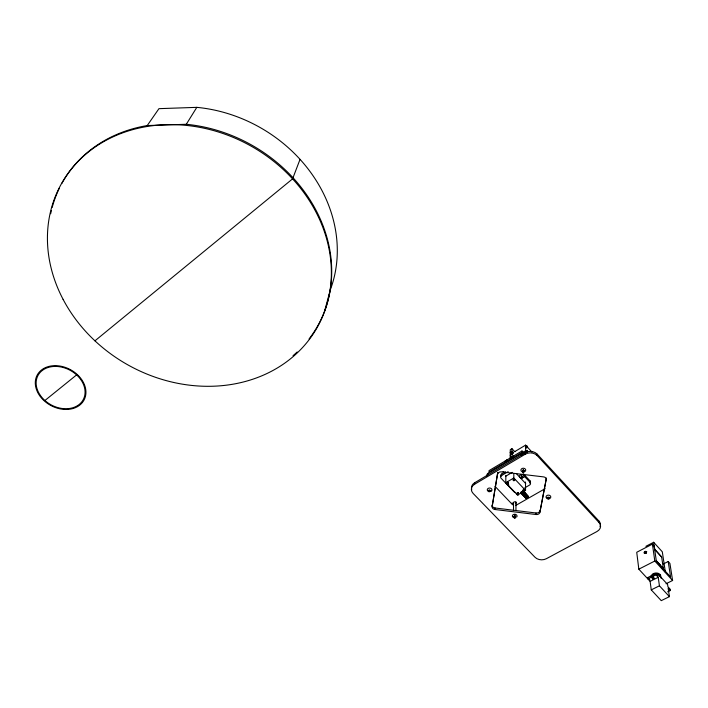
<?xml version="1.0" encoding="UTF-8"?>
<svg xmlns="http://www.w3.org/2000/svg" width="708" height="708" viewBox="0 0 708 708"><rect width="100%" height="100%" fill="white"/><g stroke="black" fill="none" stroke-linecap="round" stroke-linejoin="round"><path stroke-width="1.06" d="M515.265 517.229C512.955 514.512 515.274 521.23 515.167 516.415M515.955 510.618L515.964 501.937M518.238 493.83C519.53 495.211 515.681 495.078 517.07 493.361M517.185 494.565L517.291 492.989M513.654 517.468L514.203 516.238L514.185 517.097M514.442 478.856L514.389 480.599L514.557 478.971M514.256 478.758C516.159 481.325 511.911 481.272 513.389 478.918M513.539 480.599L513.521 478.82M513.495 510.627L513.53 503.176M513.61 480.644L513.601 478.776M514.592 480.413L513.769 478.723M505.866 475.36L505.769 482.706L517.521 495.078L525.566 490.449L513.813 477.997L513.831 473.811M514.035 479.573L513.946 478.705M514.212 479.608L514.079 478.714M513.406 455.917L511.937 454.341L511.946 451.739L510.247 452.757L510.194 458.094M512.742 451.952L511.955 451.262L511.973 448.677L510.273 449.695L510.256 452.279L510.919 452.996C514.274 450.022 513.999 456.147 511.946 451.739M513.512 505.131A3.266 2.54 1.4 0 1 512.468 504.565L512.194 502.822M524.239 471.802L523.867 470.448L524.239 471.802L522.415 471.767L522.796 470.316L522.778 471.147M507.238 482.511C506.636 485.892 509.884 483.422 507.698 482.307M507.247 484.095L507.167 482.599M507.477 483.219L507.53 482.343M507.99 484.281L507.999 483.422M508.008 483.192L507.884 482.307M508.061 482.343L508.194 484.21L508.22 482.413M508.388 484.068L508.406 482.564M521.522 476.378L522.035 477.059C521.787 480.971 520.893 474.829 522.185 476.918M515.831 492.494A2.478 1.938 1.2 0 1 513.884 491.697L501.131 478.281A2.487 1.965 1.6 0 1 501.609 475.519L501.636 474.05L505.379 471.847M527.681 451.456C527.743 449.27 524.371 452.421 527.009 450.332M492.149 506.574L497.724 472.625L492.149 506.574A3.31 2.575 2.5 0 0 494.989 509.512L536.062 514.53A3.336 2.575 0.5 0 0 539.868 512.397L546.364 478.44A3.407 2.673 -0.6 0 0 546.408 478.095M547.877 498.202L547.965 497.237L547.55 498.618L549.346 498.662L548.886 497.352L549.346 498.662M494.989 509.512L495.025 507.99A3.31 2.575 2.5 0 1 492.184 505.061M522.123 491.476L527.566 497.405L528.469 496.538M523.062 490.874L528.549 496.644M526.761 497.768L521.185 492.095L526.841 497.857L527.575 497.379M524.938 453.465A3.354 2.682 0.1 0 0 521.212 453.607L488.086 473.307L488.033 474.776A3.292 2.611 2.4 0 0 486.865 476.148M645.192 553.275L646.298 552.585M598.959 521.07L599.092 522.628A8.416 6.372 -1.9 0 1 596.95 531.531L546.381 558.7A8.151 6.124 1 0 1 535.018 557.276L473.121 493.423A8.337 6.558 3.2 0 1 474.572 484.254L474.643 482.759L525.168 452.739A8.585 6.841 -0.3 0 1 537.204 454.164L598.959 521.07A8.399 6.372 -1.9 0 1 600.039 526.646M521.327 478.343C522.362 475.953 519.831 477.59 521.407 477.927M521.938 478.413L522.017 477.13L521.407 477.068M548.311 498.609L548.319 497.671L548.842 498.945M523.185 471.758L523.495 470.041M514.946 516.69L514.884 515.99M522.743 471.333L522.849 470.377M514.512 517.654L514.619 516.725L514.743 517.681M514.15 517.265L514.203 516.238M651.457 577.126C654.236 580.976 653.36 577.268 651.28 575.799L647.687 577.613L647.864 578.932L651.457 577.126L651.28 575.799M490.485 491.529C491.741 488.414 487.971 494.662 489.148 490.113M489.016 491.078C488.396 490.113 491.538 490.219 490.113 491.21M489.458 491.485L489.848 490.511M521.61 476.634L520.654 477.652M522.221 476.705C523.035 478.767 522.309 476.033 522.088 477.971M521.265 477.785L521.513 476.449L521.53 477.192M526.708 497.795L526.911 497.37M539.868 512.397L546.364 478.44M324.671 310.901L330.335 289.767A142.087 123.103 30 0 0 196.815 107.35L158.955 108.66L147.237 125.555A146.423 125.396 29.2 0 0 61.835 183.452M523.017 491.06L528.354 497.069L523.044 490.989M300.042 159.362L292.572 178.876L94.952 340.831M547.895 498.078C546.718 497.016 550.479 497.52 549.019 498.158M547.364 498.414L547.877 497.317L547.735 498.813M514.026 517.858L514.548 516.769M522.239 471.563L522.769 470.466L522.61 471.962M488.529 491.29L489.069 490.202M488.901 491.679L489.52 490.547L489.617 491.494M147.237 125.555L186.292 124.281L196.815 107.35M653.696 578.622L653.918 578.038L652.351 576.675L652.174 575.347L655.785 573.533L658.024 575.976L657.705 573.71L656.086 574.515M522.947 491.166L528.354 497.069M524.274 489.352C524.823 492.644 524.637 490.122 523.84 489.29M526.566 498.069L521.035 492.325M524.531 491.042L524.389 489.414M513.822 516.636L515.052 516.141M522.407 470.678L523.593 470.147M517.884 493.954L517.256 493.874L517.159 494.529M526.451 498.184L520.548 492.591M522.663 491.432L528.31 497.113M646.094 553.205L645.962 553.32A1.177 0.699 -39.4 0 0 646.121 553.143M44.896 400.516L76.606 374.895M523.982 490.148C521.442 490.6 526.159 492.945 524.194 489.325M520.911 492.432L526.425 498.211M528.203 497.202L522.557 491.485M523.141 470.873L524.407 470.917M510.256 452.279L511.955 451.262M511.07 452.97L512.796 451.969M514.743 451.615L525.584 445.137L531.991 452.076M511.937 454.341L510.229 455.359L512.442 457.722M525.663 446.739C526.779 444.279 529.097 448.199 526.256 447.837M525.663 446.907L526.814 446.04L527.522 447.208M526.849 446.394L525.725 447.111L526.894 446.5M525.77 447.226L526.929 446.58M526.133 447.739L527.371 447.146M522.017 450.969L489.042 470.625L488.998 472.068L522.026 452.412L522.017 450.969L524.256 453.385M522.911 452.412L525.637 450.792L525.584 445.137M525.725 451.332L526.849 450.554M525.796 451.518C526.389 449.553 528.832 452.377 526.416 452.217M527.265 451.341L526.124 452.023L527.292 451.368M526.177 452.076L527.371 451.439M526.256 452.138L527.54 451.536M474.572 484.254L525.177 454.226A8.593 6.841 -0.3 0 1 537.239 455.651L599.092 522.628M501.609 475.519L508.167 471.661M505.609 476.263L512.238 472.36M489.166 490.14L489.051 490.892M505.769 482.706L513.813 477.997M523.3 470.024L522.796 470.316M522.911 470.377L523.557 470.785M524.84 487.794L529.522 485.095A2.496 1.965 0.4 0 0 530.053 482.352L530.026 480.865L523.292 473.679M520.327 493.352L523.663 491.432L523.655 490.591M545.187 488.626L516.751 504.866A3.266 2.54 1.4 0 1 515.601 505.282M548.24 497.715L548.479 498.627M548.496 497.742L548.93 497.45M520.769 492.52L526.292 498.299M528.097 497.264L522.38 491.529M645.873 546.319L653.67 542.275L662.307 551.806L665.423 572.436M663.29 563.993L668.184 561.515L670.591 576.985L656.387 561.426L654.183 546.089L652.422 544.142L636.731 552.267L638.828 569.17L650.112 581.365L651.254 589.879L661.254 600.65L669.432 596.649L668.131 588.091L670.352 590.499L667.644 591.835M638.828 569.17L654.812 561.028L652.422 544.142M652.351 576.675L655.971 574.852L655.785 573.533M653.528 578.728L653.245 577.436M650.112 581.365L658.219 577.303L655.971 574.852M651.254 589.879L659.431 585.808L658.219 577.303M666.024 583.755L672.6 580.489L669.918 563.426L668.184 561.515M527.991 497.317L522.123 491.361M526.106 498.379L520.407 492.547M513.893 479.573L513.371 480.475M522.141 477.263L522.123 476.511L522.902 477.396M523.362 470.085L523.522 470.882M523.221 470.829L523.354 471.767M495.025 507.99L536.027 512.999A3.336 2.575 0.4 0 0 539.832 510.857M524.115 490.166L524.017 489.29M652.537 578.648L652.156 576.746M515.026 517.929L514.725 516.787M548.966 497.308L549.532 497.804M515.247 516.371L515.76 516.884M494.936 486.263L512.185 504.308M523 490.741L528.549 496.662M503.069 471.563L504.565 473.148M522.062 491.626L527.487 497.529M521.973 491.75L527.398 497.627M521.805 491.918L527.371 497.653M522.106 492.299L527.265 497.733M522.035 492.396L527.159 497.804M521.362 492.06L527.026 497.857M521.115 492.219L526.54 498.096M522.548 474.36L530.053 482.352M516.3 473.555L525.708 483.564M511.973 448.677L514.902 451.828M510.247 452.757L510.919 453.465M525.637 450.792L527.071 452.341M647.687 577.613L649.935 580.038M659.431 585.808L669.432 596.649M657.705 573.71L667.591 584.472L667.936 586.755L670.149 589.171L670.352 590.499M654.812 561.028L672.6 580.489M656.351 560.727L663.343 568.382M656.334 560.878L660.298 565.223M662.06 567.152L663.378 568.595L661.626 556.895L654.661 549.231M653.289 545.788L654.378 546.983M661.653 557.09L654.741 549.479L653.67 542.275M514.681 516.822L514.309 516.362M523.327 470.891L523.725 472.103M515.601 517.716L515.22 516.513L515.238 517.406M652.307 578.303L652.121 576.905M522.159 476.546L522.283 477.404M660.033 574.471L660.343 576.577M653.369 573.639L653.661 575.737M653.696 577.1L653.829 578.498M653.148 577.462L653.325 578.79M653.042 577.48L653.219 578.808M652.82 577.48L653.112 578.817M652.617 577.445L652.9 578.799M652.431 577.374L652.705 578.737M523.893 471.289L523.787 470.493L523.858 471.475M514.805 516.026L514.902 516.849M548.877 497.388L548.983 498.344M490.069 490.228L490.14 491.087M537.204 454.164L537.239 455.651M536.027 512.999L536.062 514.53M525.168 452.739L525.177 454.226M525.486 481.998L525.566 490.449M523.663 489.325L523.805 490.157M523.398 491.52L523.442 489.44L523.566 491.193M523.469 489.414L523.477 490.281M523.283 489.609L523.292 490.954M521.212 453.607L521.212 455.067A3.363 2.682 0.1 0 1 522.831 454.554M518.451 493.184L518.442 494.494M518.274 492.98L518.283 494.671M518.123 492.901L518.221 494.715M517.911 492.839L518.061 494.786M517.778 492.83L517.867 493.706M517.601 492.848L517.734 493.697M517.513 492.874L517.318 493.83M513.583 503.184A1.31 1.018 1.4 0 1 514.105 501.945A1.31 1.018 1.4 0 1 515.769 502.149A1.31 1.018 1.4 0 1 515.822 503.45M486.918 476.033A3.283 2.602 2.4 0 1 488.086 473.307M546.417 479.953A3.407 2.682 -0.5 0 0 543.576 476.891L501.503 471.873A3.381 2.682 1.7 0 0 497.689 474.121M514.937 515.026A1.328 1.018 1.7 0 1 515.265 515.105M471.74 489.609A8.319 6.549 3.2 0 1 474.643 482.759M500.981 476.59A2.487 1.965 1.6 0 1 501.636 474.05M530.026 480.865A2.496 1.956 0.3 0 1 529.973 483.254M521.902 477.475A1.336 1.053 0.6 0 1 521.548 477.466M521.256 475.449A1.336 1.053 0.6 0 1 521.592 475.378M506.601 460.784A1.513 0.549 58.4 0 1 507.229 460.129M505.326 461.297A1.513 0.549 58.4 0 1 505.866 460.74M487.476 490.555A2.336 1.841 2.6 0 1 488.6 488.193A2.336 1.841 2.6 0 1 491.679 489.033A2.336 1.841 2.6 0 1 490.794 491.476M488.148 491.272A2.336 1.841 2.6 0 1 487.759 490.945M521.389 471.245A2.39 1.894 0.4 0 1 521.823 468.652A2.39 1.894 0.4 0 1 525.115 468.891A2.39 1.894 0.4 0 1 524.947 471.51M522.814 471.979A2.39 1.894 0.4 0 1 522.265 471.829M508.866 485.051A2.319 1.823 1.4 0 1 507.601 484.06M644.563 552.718A1.805 1.062 -39.4 0 1 646.74 551.594M659.52 575.905A4.823 3.496 -3.3 0 1 661.113 578.286M651.298 575.905A4.814 3.496 -3.3 0 1 656.989 573.038A4.814 3.496 -3.3 0 1 660.706 577.091M654.369 573.949A1.876 1.363 -3.4 0 1 655.183 573.542M656.608 573.577A1.876 1.363 -3.4 0 1 657.015 573.772M644.519 553.267A1.177 0.699 -39.4 0 1 645.687 551.877A1.177 0.699 -39.4 0 1 646.457 552.674M297.183 351.982A146.423 125.396 29.2 0 1 293.041 355.673M50.666 213.745A146.423 125.396 29.2 0 1 51.365 210.612M52.162 207.479A146.423 125.396 29.2 0 1 59.357 188.231M186.292 124.281A146.423 125.396 29.2 0 1 313.555 205.754A146.423 125.396 29.2 0 1 309.06 338.946M519.92 477.546A2.336 1.841 0.6 0 1 520.185 475.068A2.336 1.841 0.6 0 1 523.345 475.077A2.336 1.841 0.6 0 1 523.628 477.555M512.857 517.088A2.319 1.788 1.7 0 1 513.114 514.725A2.319 1.788 1.7 0 1 516.194 514.681A2.319 1.788 1.7 0 1 516.663 517.035M546.213 497.671A2.363 1.841 -0.4 0 1 547.443 495.308A2.363 1.841 -0.4 0 1 550.532 496.158A2.363 1.841 -0.4 0 1 549.55 498.591M548.452 498.821A2.363 1.841 -0.4 0 1 547.886 498.777M546.877 498.388A2.363 1.841 -0.4 0 1 546.487 498.06M40.312 395.365A25.647 19.727 27.9 0 0 82.597 400.728A25.647 19.727 27.9 0 0 58.923 366.638A25.647 19.727 27.9 0 0 40.312 395.365M39.604 395.613A26.532 20.417 27.9 0 0 83.358 401.179A26.532 20.417 27.9 0 0 58.879 365.894A26.532 20.417 27.9 0 0 39.604 395.613M644.926 553.134A1.177 0.69 -39.4 0 0 646.032 551.559A1.177 0.69 -39.4 0 0 644.298 552.09A1.177 0.69 -39.4 0 0 644.926 553.134M63.083 299.334A146.689 125.537 29.1 0 0 308.688 340.274A146.689 125.537 29.1 0 0 196.426 126.759A146.689 125.537 29.1 0 0 63.083 299.334"/></g></svg>
